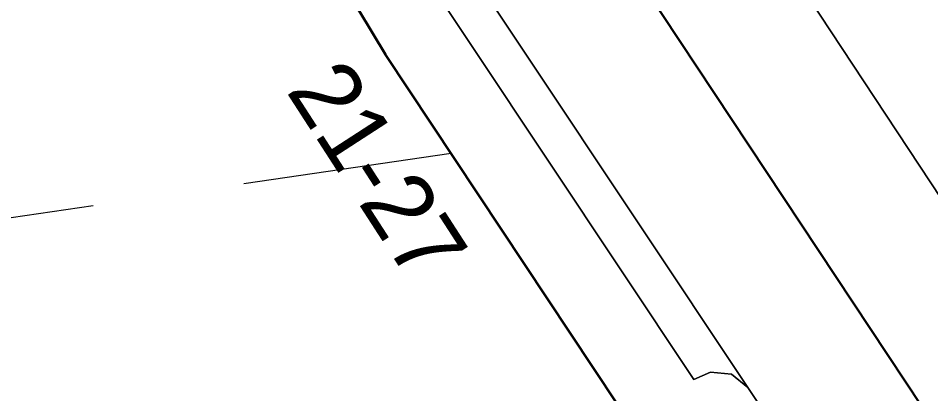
# Model space of a CAD drawing. Header units: metres. Extents: x 0 to 105485, y 0 to 425721.
# Drawn here: x 104796.27 to 104808.24, y 425188.42 to 425193.34 of the extents above; entities that cross this region are included whole.
import ezdxf
from ezdxf.enums import TextEntityAlignment as Align

# ---------------------------------------------------------------- set-up
doc = ezdxf.new("R2010")
doc.units = ezdxf.units.M
doc.header["$MEASUREMENT"] = 0
doc.linetypes.add('KG-PERCEEL-SO', pattern=[19, 5.5, -4, 5.5, -4])
for name, color, linetype, lineweight in [('B-XX-KG-GRENS_PERCEEL-G', 150, 'KG-PERCEEL-SO', 18), ('B-XX-OG-BEBOUWING-G', 7, 'Continuous', 35), ('B-XX-OG-BEBOUWING_HUISNUMMER-T', 7, 'Continuous', 18), ('B-XX-VH-OPENVERHARDING-G', 90, 'Continuous', 18)]:
    doc.layers.add(name, color=color, linetype=linetype, lineweight=lineweight)
doc.layers.add('GIS-WEGVAKKEN', color=2, linetype='Continuous')

msp = doc.modelspace()

# ---------------------------------------------------------------- linework, layer by layer
at = {"layer": 'B-XX-KG-GRENS_PERCEEL-G', "ltscale": 0.5, "flags": 128}
for points in [[(104799.724, 425195.136), (104801.087, 425192.862), (104801.948, 425191.564)], [(104801.948, 425191.564), (104792.116, 425190.133)], [(104801.948, 425191.564), (104802.166, 425191.236)], [(104802.166, 425191.236), (104805.036, 425186.913)]]:
    msp.add_lwpolyline(points, dxfattribs=at)
at = {"layer": 'B-XX-OG-BEBOUWING-G', "ltscale": 0.5}
msp.add_lwpolyline([(104799.718, 425195.136), (104792.057, 425194.685), (104789.462, 425194.532), (104788.934, 425194.495), (104787.988, 425194.428), (104782.042, 425194.043), (104782.545, 425192.548), (104783.631, 425189.322), (104784.256, 425189.345), (104784.358, 425187.647), (104785.935, 425187.571), (104785.896, 425187.122), (104786.106, 425184.026), (104796.564, 425185.602), (104797.385, 425179.838), (104797.739, 425179.888), (104803.089, 425180.65), (104802.867, 425182.205), (104807.537, 425183.147), (104807.474, 425183.242), (104805.036, 425186.913), (104801.087, 425192.862)], close=True, dxfattribs=at)
at = {"layer": 'B-XX-VH-OPENVERHARDING-G', "ltscale": 0.5}
for points in [[(104797.223, 425219.925), (104797.289, 425217.104), (104797.583, 425213.695), (104797.615, 425213.44), (104797.961, 425210.724), (104798.374, 425208.775), (104798.942, 425206.865), (104799.662, 425205.008), (104800.137, 425203.979), (104801.33, 425201.812), (104802.147, 425200.496), (104804.32, 425197.126), (104809.545, 425189.215), (104812.615, 425184.568), (104812.96, 425184.325), (104813.37, 425184.227), (104813.787, 425184.287), (104814.152, 425184.497), (104814.353, 425184.721), (104813.524, 425186.211), (104803.247, 425202.993), (104799.375, 425220.066)], [(104801.481, 425195.043), (104805.844, 425188.498), (104806.575, 425187.394), (104808.882, 425183.913), (104813.305, 425177.189), (104816.491, 425172.346), (104822.352, 425163.582), (104822.841, 425162.634), (104824.188, 425160.76), (104827.925, 425161.507), (104825.308, 425165.438), (104815.692, 425179.886), (104815.548, 425180.151), (104812.615, 425184.568), (104809.545, 425189.215), (104804.32, 425197.126)], [(104799.718, 425195.136), (104801.087, 425192.862), (104805.036, 425186.913), (104807.474, 425183.242), (104807.537, 425183.147), (104807.824, 425182.715), (104808.048, 425182.863), (104809.181, 425181.143), (104808.963, 425180.998), (104815.276, 425171.483), (104821.378, 425162.666)], [(104815.83, 425172.447), (104808.714, 425183.321), (104808.888, 425183.526), (104808.924, 425183.802), (104808.882, 425183.913), (104806.575, 425187.394), (104805.844, 425188.498), (104805.628, 425188.67), (104805.352, 425188.697), (104805.135, 425188.602), (104801.292, 425194.369)]]:
    msp.add_lwpolyline(points, dxfattribs=at)
msp.add_lwpolyline([(104801.481, 425195.043), (104801.538, 425194.851), (104801.482, 425194.571), (104801.292, 425194.369), (104805.135, 425188.602), (104805.352, 425188.697), (104805.628, 425188.67), (104805.844, 425188.498)], close=True, dxfattribs=at)
at = {"layer": 'GIS-WEGVAKKEN'}
msp.add_lwpolyline([(104804.828, 425261.032), (104803.98, 425259.93), (104803, 425258.29), (104798.97, 425248.19), (104796.56, 425232.07), (104795.78, 425225.53), (104795.5, 425219.98), (104795.7, 425215.23), (104796.27, 425210.5), (104796.81, 425207.88), (104797.45, 425205.87), (104798.4, 425203.59), (104799.48, 425201.54), (104801.99, 425197.51), (104812.454, 425181.722)], dxfattribs=at)

# ---------------------------------------------------------------- texts
at = {"layer": 'B-XX-OG-BEBOUWING_HUISNUMMER-T'}
msp.add_text('21-27', height=0.9, rotation=302.9, dxfattribs=at).set_placement((104800.987, 425191.338), align=Align.MIDDLE_CENTER)

doc.saveas('drawing.dxf')
